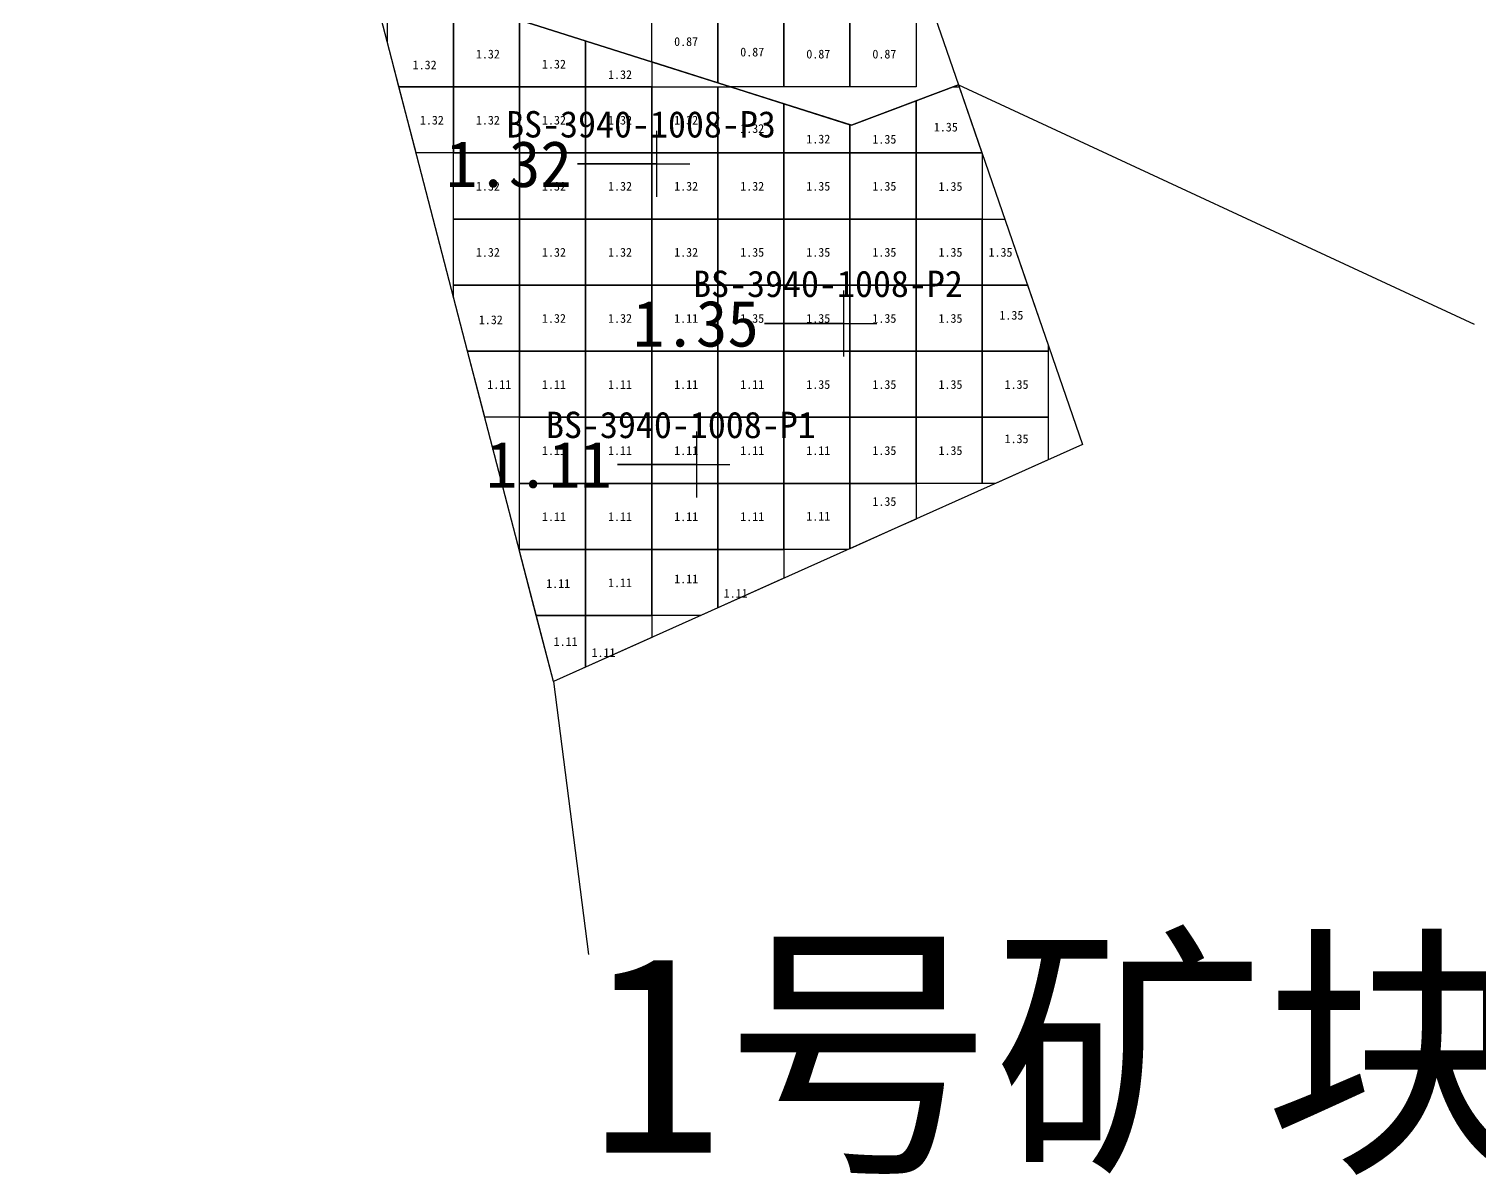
# Model space of a CAD drawing. Header units: metres. Extents: x 470082 to 470177, y 4349718 to 4349825.
# Drawn here: x 470093.88 to 470115.84, y 4349718.45 to 4349735.79 of the extents above; entities that cross this region are included whole.
import ezdxf

# ---------------------------------------------------------------- set-up
doc = ezdxf.new("R2010")
doc.units = ezdxf.units.M
for name, color, linetype in [('0.500-1.000', 4, 'Continuous'), ('1.000-1.500', 5, 'Continuous'), ('点', 7, 'Continuous'), ('爆区方格网', 7, 'Continuous'), ('钻孔', 7, 'Continuous')]:
    doc.layers.add(name, color=color, linetype=linetype)
doc.styles.add('CN_TTF', font='simsunb.ttf')

msp = doc.modelspace()

# ---------------------------------------------------------------- linework, layer by layer
at = {"color": 7}
for p, q in [((470107.945, 4349734.948), (470115.753, 4349731.324)), ((470101.817, 4349725.915), (470102.35, 4349721.785))]:
    msp.add_line(p, q, dxfattribs=at)
at = {"layer": '0.500-1.000', "color": 4, "lineweight": 30}
msp.add_lwpolyline([(470106.327, 4349734.336), (470100.701, 4349736.118), (470105.159, 4349740.434), (470100.621, 4349743.027), (470102.645, 4349747.444), (470098.153, 4349749.95), (470101.13, 4349754.474), (470101.13, 4349754.474), (470101.368, 4349754.835), (470101.611, 4349754.727), (470105.664, 4349752.928), (470108.167, 4349751.817), (470109.26, 4349748.883), (470107.86, 4349745.952), (470106.771, 4349743.672), (470106.972, 4349740.536), (470107.191, 4349737.133), (470107.945, 4349734.948), (470106.327, 4349734.336)], close=True, dxfattribs=at)
at = {"layer": '1.000-1.500', "color": 5, "lineweight": 30}
msp.add_lwpolyline([(470099.3, 4349735.603), (470097.583, 4349742.211), (470095.739, 4349749.306), (470093.881, 4349756.455), (470096.871, 4349757.221), (470098.411, 4349757.616), (470098.812, 4349755.969), (470101.368, 4349754.835), (470101.13, 4349754.474), (470098.153, 4349749.95), (470102.645, 4349747.444), (470100.621, 4349743.027), (470105.159, 4349740.434), (470100.701, 4349736.118), (470106.327, 4349734.336), (470107.945, 4349734.948), (470109.823, 4349729.505), (470107.03, 4349728.253), (470101.817, 4349725.915), (470100.483, 4349731.05), (470099.3, 4349735.603)], close=True, dxfattribs=at)
at = {"layer": '点', "color": 138, "true_color": 0x004c4c}
for p, q in [((470103.381, 4349733.249), (470103.381, 4349734.249)), ((470102.881, 4349733.749), (470103.881, 4349733.749)), ((470106.211, 4349730.835), (470106.211, 4349731.835)), ((470105.711, 4349731.335), (470106.711, 4349731.335)), ((470103.985, 4349728.7), (470103.985, 4349729.7)), ((470103.485, 4349729.2), (470104.485, 4349729.2))]:
    msp.add_line(p, q, dxfattribs=at)
at = {"layer": '爆区方格网', "color": 5}
for points in [[(470099.304, 4349735.915), (470100.304, 4349735.915), (470100.304, 4349734.915), (470099.478, 4349734.915), (470099.304, 4349735.587), (470099.304, 4349735.915)], [(470100.304, 4349734.915), (470100.304, 4349735.915), (470101.304, 4349735.915), (470101.304, 4349734.915), (470100.304, 4349734.915)], [(470102.304, 4349734.915), (470101.304, 4349734.915), (470101.304, 4349735.915), (470101.34, 4349735.915), (470102.304, 4349735.61), (470102.304, 4349734.915)], [(470103.304, 4349734.915), (470102.304, 4349734.915), (470102.304, 4349735.61), (470103.304, 4349735.294), (470103.304, 4349734.915)], [(470100.304, 4349734.915), (470100.304, 4349733.915), (470099.738, 4349733.915), (470099.478, 4349734.915), (470100.304, 4349734.915)], [(470100.304, 4349733.915), (470100.304, 4349734.915), (470101.304, 4349734.915), (470101.304, 4349733.915), (470100.304, 4349733.915)], [(470101.304, 4349733.915), (470101.304, 4349734.915), (470102.304, 4349734.915), (470102.304, 4349733.915), (470101.304, 4349733.915)], [(470102.304, 4349733.915), (470102.304, 4349734.915), (470103.304, 4349734.915), (470103.304, 4349733.915), (470102.304, 4349733.915)], [(470103.304, 4349733.915), (470103.304, 4349734.915), (470104.304, 4349734.915), (470104.304, 4349733.915), (470103.304, 4349733.915)], [(470105.304, 4349733.915), (470104.304, 4349733.915), (470104.304, 4349734.915), (470104.498, 4349734.915), (470105.304, 4349734.66), (470105.304, 4349733.915)], [(470107.956, 4349734.915), (470108.301, 4349733.915), (470107.304, 4349733.915), (470107.304, 4349734.705), (470107.86, 4349734.915), (470107.956, 4349734.915)], [(470106.304, 4349733.915), (470105.304, 4349733.915), (470105.304, 4349734.66), (470106.304, 4349734.343), (470106.304, 4349733.915)], [(470107.304, 4349733.915), (470106.304, 4349733.915), (470106.304, 4349734.343), (470106.327, 4349734.336), (470107.304, 4349734.705), (470107.304, 4349733.915)], [(470100.304, 4349732.915), (470100.304, 4349733.915), (470101.304, 4349733.915), (470101.304, 4349732.915), (470100.304, 4349732.915)], [(470101.304, 4349732.915), (470101.304, 4349733.915), (470102.304, 4349733.915), (470102.304, 4349732.915), (470101.304, 4349732.915)], [(470102.304, 4349732.915), (470102.304, 4349733.915), (470103.304, 4349733.915), (470103.304, 4349732.915), (470102.304, 4349732.915)], [(470103.304, 4349732.915), (470103.304, 4349733.915), (470104.304, 4349733.915), (470104.304, 4349732.915), (470103.304, 4349732.915)], [(470104.304, 4349732.915), (470104.304, 4349733.915), (470105.304, 4349733.915), (470105.304, 4349732.915), (470104.304, 4349732.915)], [(470105.304, 4349732.915), (470105.304, 4349733.915), (470106.304, 4349733.915), (470106.304, 4349732.915), (470105.304, 4349732.915)], [(470106.304, 4349732.915), (470106.304, 4349733.915), (470107.304, 4349733.915), (470107.304, 4349732.915), (470106.304, 4349732.915)], [(470108.304, 4349732.915), (470107.304, 4349732.915), (470107.304, 4349733.915), (470108.301, 4349733.915), (470108.304, 4349733.909), (470108.304, 4349732.915)], [(470100.304, 4349731.915), (470100.304, 4349732.915), (470101.304, 4349732.915), (470101.304, 4349731.915), (470100.304, 4349731.915)], [(470101.304, 4349731.915), (470101.304, 4349732.915), (470102.304, 4349732.915), (470102.304, 4349731.915), (470101.304, 4349731.915)], [(470102.304, 4349731.915), (470102.304, 4349732.915), (470103.304, 4349732.915), (470103.304, 4349731.915), (470102.304, 4349731.915)], [(470103.304, 4349731.915), (470103.304, 4349732.915), (470104.304, 4349732.915), (470104.304, 4349731.915), (470103.304, 4349731.915)], [(470104.304, 4349731.915), (470104.304, 4349732.915), (470105.304, 4349732.915), (470105.304, 4349731.915), (470104.304, 4349731.915)], [(470105.304, 4349731.915), (470105.304, 4349732.915), (470106.304, 4349732.915), (470106.304, 4349731.915), (470105.304, 4349731.915)], [(470106.304, 4349731.915), (470106.304, 4349732.915), (470107.304, 4349732.915), (470107.304, 4349731.915), (470106.304, 4349731.915)], [(470107.304, 4349731.915), (470107.304, 4349732.915), (470108.304, 4349732.915), (470108.304, 4349731.915), (470107.304, 4349731.915)], [(470108.304, 4349731.915), (470108.304, 4349732.915), (470108.646, 4349732.915), (470108.992, 4349731.915), (470108.304, 4349731.915)], [(470100.304, 4349731.915), (470101.304, 4349731.915), (470101.304, 4349730.915), (470100.518, 4349730.915), (470100.483, 4349731.05), (470100.304, 4349731.738), (470100.304, 4349731.915)], [(470101.304, 4349730.915), (470101.304, 4349731.915), (470102.304, 4349731.915), (470102.304, 4349730.915), (470101.304, 4349730.915)], [(470102.304, 4349730.915), (470102.304, 4349731.915), (470103.304, 4349731.915), (470103.304, 4349730.915), (470102.304, 4349730.915)], [(470103.304, 4349730.915), (470103.304, 4349731.915), (470104.304, 4349731.915), (470104.304, 4349730.915), (470103.304, 4349730.915)], [(470104.304, 4349730.915), (470104.304, 4349731.915), (470105.304, 4349731.915), (470105.304, 4349730.915), (470104.304, 4349730.915)], [(470105.304, 4349730.915), (470105.304, 4349731.915), (470106.304, 4349731.915), (470106.304, 4349730.915), (470105.304, 4349730.915)], [(470106.304, 4349730.915), (470106.304, 4349731.915), (470107.304, 4349731.915), (470107.304, 4349730.915), (470106.304, 4349730.915)], [(470107.304, 4349730.915), (470107.304, 4349731.915), (470108.304, 4349731.915), (470108.304, 4349730.915), (470107.304, 4349730.915)], [(470109.304, 4349730.915), (470108.304, 4349730.915), (470108.304, 4349731.915), (470108.992, 4349731.915), (470109.304, 4349731.011), (470109.304, 4349730.915)], [(470101.304, 4349730.915), (470101.304, 4349729.915), (470100.777, 4349729.915), (470100.518, 4349730.915), (470101.304, 4349730.915)], [(470101.304, 4349729.915), (470101.304, 4349730.915), (470102.304, 4349730.915), (470102.304, 4349729.915), (470101.304, 4349729.915)], [(470102.304, 4349729.915), (470102.304, 4349730.915), (470103.304, 4349730.915), (470103.304, 4349729.915), (470102.304, 4349729.915)], [(470103.304, 4349729.915), (470103.304, 4349730.915), (470104.304, 4349730.915), (470104.304, 4349729.915), (470103.304, 4349729.915)], [(470104.304, 4349729.915), (470104.304, 4349730.915), (470105.304, 4349730.915), (470105.304, 4349729.915), (470104.304, 4349729.915)], [(470105.304, 4349729.915), (470105.304, 4349730.915), (470106.304, 4349730.915), (470106.304, 4349729.915), (470105.304, 4349729.915)], [(470106.304, 4349729.915), (470106.304, 4349730.915), (470107.304, 4349730.915), (470107.304, 4349729.915), (470106.304, 4349729.915)], [(470107.304, 4349729.915), (470107.304, 4349730.915), (470108.304, 4349730.915), (470108.304, 4349729.915), (470107.304, 4349729.915)], [(470108.304, 4349729.915), (470108.304, 4349730.915), (470109.304, 4349730.915), (470109.304, 4349729.915), (470108.304, 4349729.915)], [(470101.304, 4349728.915), (470101.304, 4349729.915), (470102.304, 4349729.915), (470102.304, 4349728.915), (470101.304, 4349728.915)], [(470102.304, 4349728.915), (470102.304, 4349729.915), (470103.304, 4349729.915), (470103.304, 4349728.915), (470102.304, 4349728.915)], [(470103.304, 4349728.915), (470103.304, 4349729.915), (470104.304, 4349729.915), (470104.304, 4349728.915), (470103.304, 4349728.915)], [(470104.304, 4349728.915), (470104.304, 4349729.915), (470105.304, 4349729.915), (470105.304, 4349728.915), (470104.304, 4349728.915)], [(470105.304, 4349728.915), (470105.304, 4349729.915), (470106.304, 4349729.915), (470106.304, 4349728.915), (470105.304, 4349728.915)], [(470106.304, 4349728.915), (470106.304, 4349729.915), (470107.304, 4349729.915), (470107.304, 4349728.915), (470106.304, 4349728.915)], [(470107.304, 4349728.915), (470107.304, 4349729.915), (470108.304, 4349729.915), (470108.304, 4349728.915), (470107.304, 4349728.915)], [(470108.304, 4349728.915), (470108.304, 4349729.915), (470109.304, 4349729.915), (470109.304, 4349729.272), (470108.508, 4349728.915), (470108.304, 4349728.915)], [(470101.304, 4349727.915), (470101.304, 4349728.915), (470102.304, 4349728.915), (470102.304, 4349727.915), (470101.304, 4349727.915)], [(470102.304, 4349727.915), (470102.304, 4349728.915), (470103.304, 4349728.915), (470103.304, 4349727.915), (470102.304, 4349727.915)], [(470103.304, 4349727.915), (470103.304, 4349728.915), (470104.304, 4349728.915), (470104.304, 4349727.915), (470103.304, 4349727.915)], [(470104.304, 4349727.915), (470104.304, 4349728.915), (470105.304, 4349728.915), (470105.304, 4349727.915), (470104.304, 4349727.915)], [(470105.304, 4349727.915), (470105.304, 4349728.915), (470106.304, 4349728.915), (470106.304, 4349727.927), (470106.278, 4349727.915), (470105.304, 4349727.915)], [(470106.304, 4349728.915), (470107.304, 4349728.915), (470107.304, 4349728.375), (470107.03, 4349728.253), (470106.304, 4349727.927), (470106.304, 4349728.915)], [(470101.304, 4349727.915), (470102.304, 4349727.915), (470102.304, 4349726.915), (470101.557, 4349726.915), (470101.304, 4349727.89), (470101.304, 4349727.915)], [(470102.304, 4349726.915), (470102.304, 4349727.915), (470103.304, 4349727.915), (470103.304, 4349726.915), (470102.304, 4349726.915)], [(470103.304, 4349726.915), (470103.304, 4349727.915), (470104.304, 4349727.915), (470104.304, 4349727.03), (470104.047, 4349726.915), (470103.304, 4349726.915)], [(470104.304, 4349727.915), (470105.304, 4349727.915), (470105.304, 4349727.479), (470104.304, 4349727.03), (470104.304, 4349727.915)], [(470102.304, 4349726.915), (470102.304, 4349726.134), (470101.817, 4349725.915), (470101.557, 4349726.915), (470102.304, 4349726.915)], [(470102.304, 4349726.915), (470103.304, 4349726.915), (470103.304, 4349726.582), (470102.304, 4349726.134), (470102.304, 4349726.915)]]:
    msp.add_lwpolyline(points, close=True, dxfattribs=at)
at = {"layer": '爆区方格网', "color": 4}
for points in [[(470103.304, 4349735.915), (470104.304, 4349735.915), (470104.304, 4349734.977), (470103.304, 4349735.294), (470103.304, 4349735.915)], [(470104.304, 4349735.915), (470105.304, 4349735.915), (470105.304, 4349734.915), (470104.498, 4349734.915), (470104.304, 4349734.977), (470104.304, 4349735.915)], [(470105.304, 4349734.915), (470105.304, 4349735.915), (470106.304, 4349735.915), (470106.304, 4349734.915), (470105.304, 4349734.915)], [(470106.304, 4349734.915), (470106.304, 4349735.915), (470107.304, 4349735.915), (470107.304, 4349734.915), (470106.304, 4349734.915)]]:
    msp.add_lwpolyline(points, close=True, dxfattribs=at)
at = {"layer": '钻孔', "color": 5, "lineweight": 35}
for p, q in [((470103.381, 4349733.749), (470102.181, 4349733.749)), ((470106.211, 4349731.335), (470105.011, 4349731.335)), ((470103.985, 4349729.2), (470102.785, 4349729.2))]:
    msp.add_line(p, q, dxfattribs=at)

# ---------------------------------------------------------------- texts
at = {"color": 4, "style": 'CN_TTF'}
for p in [(470103.644, 4349735.534), (470104.644, 4349735.376), (470105.644, 4349735.345), (470106.644, 4349735.345)]:
    msp.add_text('0.87', height=0.1333, dxfattribs=at).set_placement(p)
at = {"color": 5, "style": 'CN_TTF'}
for s, p in [('1.32', (470100.644, 4349735.345)), ('1.32', (470099.687, 4349735.181)), ('1.32', (470101.644, 4349735.193)), ('1.32', (470102.644, 4349735.034)), ('1.32', (470099.796, 4349734.345)), ('1.32', (470100.644, 4349734.345)), ('1.32', (470101.644, 4349734.345)), ('1.32', (470102.644, 4349734.345)), ('1.32', (470103.644, 4349734.345)), ('1.32', (470104.644, 4349734.218)), ('1.35', (470107.574, 4349734.24)), ('1.32', (470105.644, 4349734.059)), ('1.35', (470106.644, 4349734.056)), ('1.32', (470100.644, 4349733.345)), ('1.32', (470101.644, 4349733.345)), ('1.32', (470102.644, 4349733.345)), ('1.32', (470103.644, 4349733.345)), ('1.32', (470104.644, 4349733.345)), ('1.35', (470105.644, 4349733.345)), ('1.35', (470106.644, 4349733.345)), ('1.35', (470107.644, 4349733.342)), ('1.32', (470100.644, 4349732.345)), ('1.32', (470101.644, 4349732.345)), ('1.32', (470102.644, 4349732.345)), ('1.32', (470103.644, 4349732.345)), ('1.35', (470104.644, 4349732.345)), ('1.35', (470105.644, 4349732.345)), ('1.35', (470106.644, 4349732.345)), ('1.35', (470107.644, 4349732.345)), ('1.35', (470108.401, 4349732.345)), ('1.32', (470100.688, 4349731.324)), ('1.32', (470101.644, 4349731.345)), ('1.32', (470102.644, 4349731.345)), ('1.11', (470103.644, 4349731.345)), ('1.35', (470104.644, 4349731.345)), ('1.35', (470105.644, 4349731.345)), ('1.35', (470106.644, 4349731.345)), ('1.35', (470107.644, 4349731.345)), ('1.35', (470108.566, 4349731.393)), ('1.11', (470100.816, 4349730.345)), ('1.11', (470101.644, 4349730.345)), ('1.11', (470102.644, 4349730.345)), ('1.11', (470103.644, 4349730.345)), ('1.11', (470104.644, 4349730.345)), ('1.35', (470105.644, 4349730.345)), ('1.35', (470106.644, 4349730.345)), ('1.35', (470107.644, 4349730.345)), ('1.35', (470108.644, 4349730.345)), ('1.11', (470101.644, 4349729.345)), ('1.11', (470102.644, 4349729.345)), ('1.11', (470103.644, 4349729.345)), ('1.11', (470104.644, 4349729.345)), ('1.11', (470105.644, 4349729.345)), ('1.35', (470106.644, 4349729.345)), ('1.35', (470107.644, 4349729.345)), ('1.35', (470108.644, 4349729.524)), ('1.35', (470106.644, 4349728.575)), ('1.11', (470101.644, 4349728.345)), ('1.11', (470102.644, 4349728.345)), ('1.11', (470103.644, 4349728.345)), ('1.11', (470104.644, 4349728.345)), ('1.11', (470105.644, 4349728.351)), ('1.11', (470102.644, 4349727.345)), ('1.11', (470103.644, 4349727.403)), ('1.11', (470101.707, 4349727.333)), ('1.11', (470104.394, 4349727.185)), ('1.11', (470101.821, 4349726.455)), ('1.11', (470102.394, 4349726.288))]:
    msp.add_text(s, height=0.1333, dxfattribs=at).set_placement(p)
at = {"insert": (470102.35, 4349721.785), "char_height": 3, "attachment_point": 1, "style": 'CN_TTF'}
msp.add_mtext('1号矿块', dxfattribs=at)
at = {"layer": '钻孔', "color": 138, "true_color": 0x004c4c, "style": 'CN_TTF'}
for s, p in [('BS-3940-1008-P3', (470101.101, 4349734.149)), ('BS-3940-1008-P2', (470103.931, 4349731.735)), ('BS-3940-1008-P1', (470101.705, 4349729.6))]:
    msp.add_text(s, height=0.4, dxfattribs=at).set_placement(p)
at = {"layer": '钻孔', "color": 5, "style": 'CN_TTF'}
for s, p in [('1.32', (470100.191, 4349733.399)), ('1.35', (470103.021, 4349730.985)), ('1.11', (470100.795, 4349728.85))]:
    msp.add_text(s, height=0.7, dxfattribs=at).set_placement(p)

doc.saveas('drawing.dxf')
